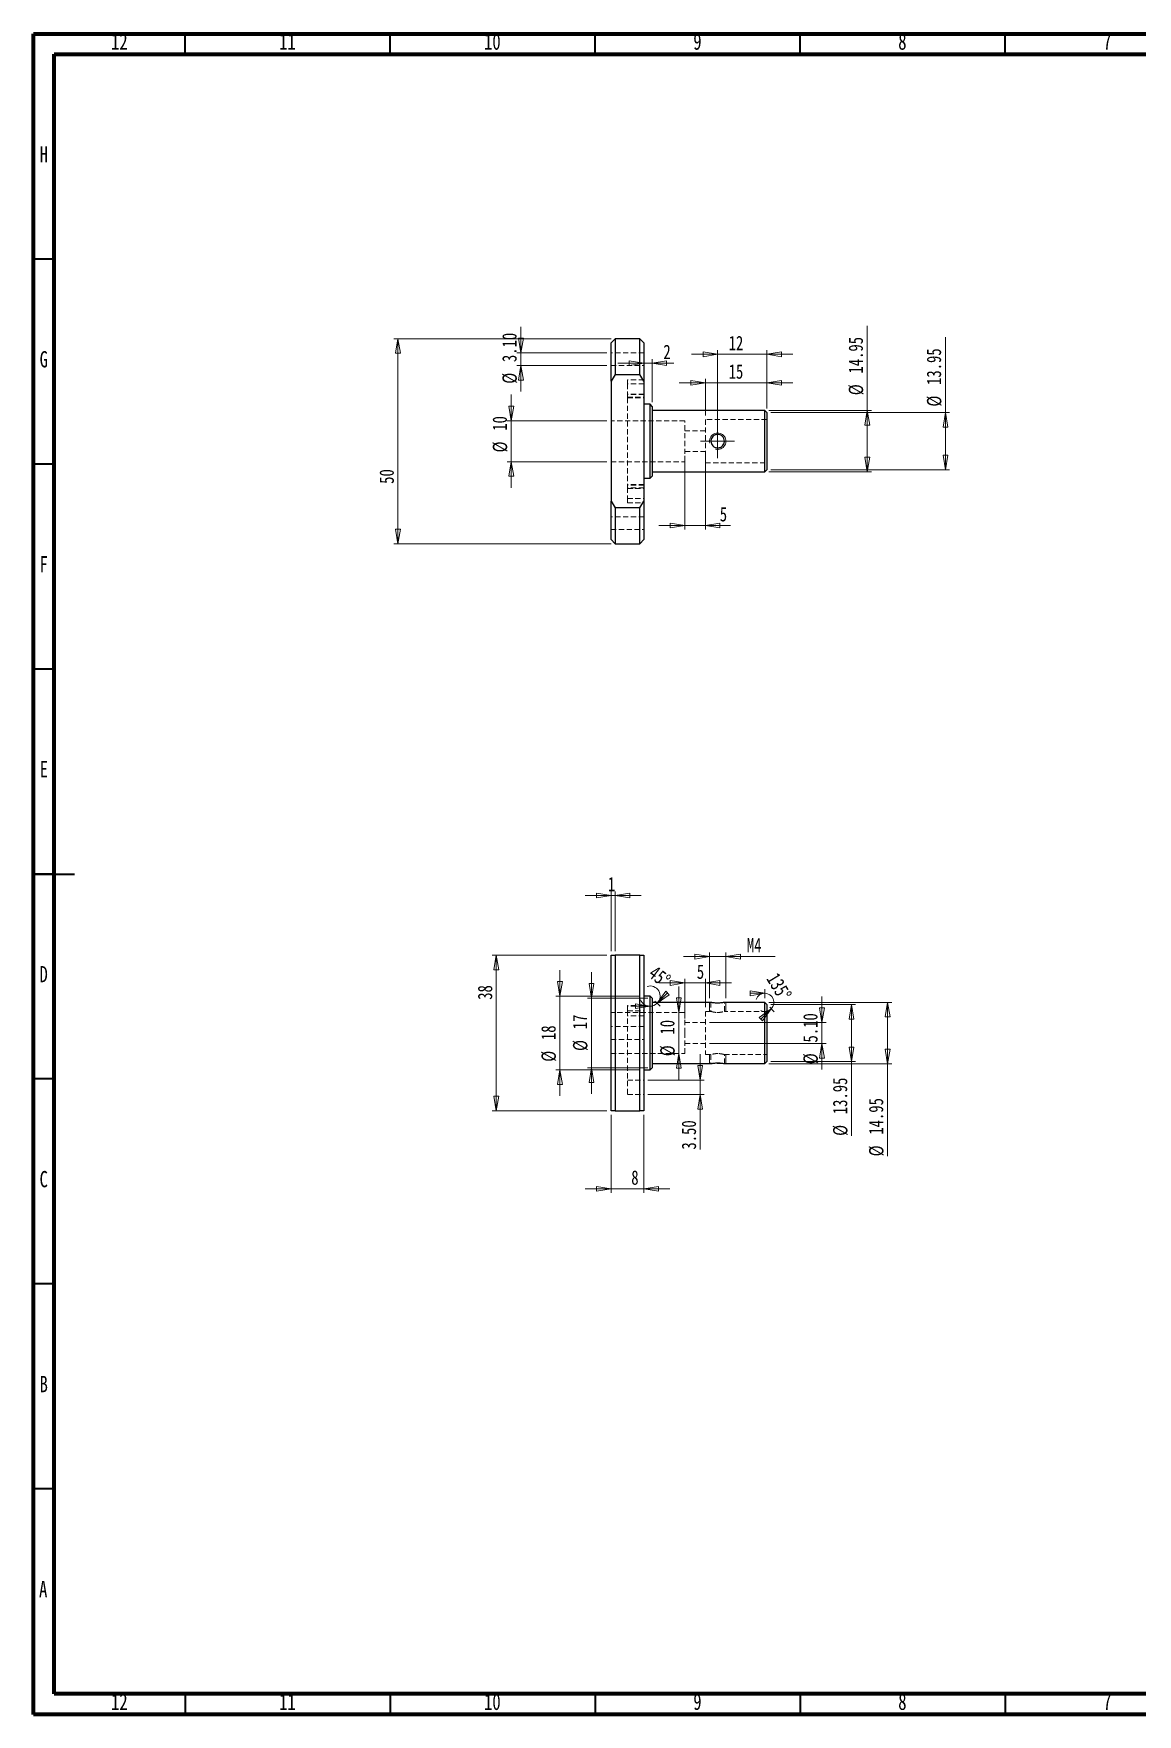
# Model space of a CAD drawing. Header units: millimetres. Extents: x 15 to 589, y 5 to 415.
# Drawn here: x 15 to 284.3, y 5 to 415 of the extents above; entities that cross this region are included whole.
import ezdxf

# ---------------------------------------------------------------- set-up
doc = ezdxf.new("R2010")
doc.units = ezdxf.units.MM
doc.linetypes.add('HIDDEN', pattern=[1.905, 1.27, -0.635])
doc.styles.add('SLDTEXTSTYLE2', font='TXT', dxfattribs={"width": 0.75})
doc.dimstyles.new('SLDDIMSTYLE0', dxfattribs={"dimtxt": 3.5, "dimasz": 3.556, "dimexe": 0, "dimexo": 0.0625, "dimgap": 0.875, "dimtad": 1, "dimrnd": 1e-09, "dimzin": 12, "dimdsep": 46, "dimtxsty": 'SLDTEXTSTYLE2', "dimblk1": 'CLOSED', "dimblk2": 'CLOSED', "dimsah": 1, "dimcen": 0.09, "dimadec": 0, "dimazin": 3, "dimtfac": 1, "dimtofl": 0, "dimtmove": 0, "dimatfit": 3, "dimldrblk": 'CLOSED', "dimfxl": 1, "dimfrac": 2, "dimtolj": 1, "dimtzin": 12, "dimarcsym": 0})
doc.dimstyles.new('SLDDIMSTYLE1', dxfattribs={"dimtxt": 3.5, "dimasz": 3.556, "dimexe": 0, "dimexo": 0.0625, "dimgap": 0.875, "dimtad": 1, "dimrnd": 1e-09, "dimzin": 12, "dimdsep": 46, "dimtxsty": 'SLDTEXTSTYLE2', "dimblk1": 'CLOSED', "dimblk2": 'CLOSED', "dimsah": 1, "dimcen": 0.09, "dimadec": 0, "dimazin": 3, "dimtfac": 1, "dimtmove": 0, "dimatfit": 0, "dimldrblk": 'CLOSED', "dimfxl": 1, "dimfrac": 2, "dimtolj": 1, "dimtzin": 12, "dimarcsym": 0})
doc.dimstyles.new('SLDDIMSTYLE2', dxfattribs={"dimtxt": 3.5, "dimasz": 3.556, "dimexe": 0, "dimexo": 0.0625, "dimgap": 0.875, "dimtad": 1, "dimrnd": 1e-09, "dimzin": 4, "dimdsep": 46, "dimtxsty": 'SLDTEXTSTYLE2', "dimblk1": 'CLOSED', "dimblk2": 'CLOSED', "dimsah": 1, "dimcen": 0.09, "dimadec": 0, "dimazin": 1, "dimtfac": 1, "dimtmove": 0, "dimatfit": 0, "dimldrblk": 'CLOSED', "dimfxl": 1, "dimfrac": 2, "dimtolj": 1, "dimtzin": 12, "dimarcsym": 0})
doc.dimstyles.new('SLDDIMSTYLE3', dxfattribs={"dimtxt": 3.5, "dimasz": 3.556, "dimexe": 0, "dimexo": 0.0625, "dimgap": 0.875, "dimtad": 1, "dimdec": 4, "dimzin": 12, "dimdsep": 46, "dimtxsty": 'SLDTEXTSTYLE2', "dimblk1": 'CLOSED', "dimblk2": 'CLOSED', "dimsah": 1, "dimcen": 0.09, "dimazin": 3, "dimtfac": 1, "dimtofl": 0, "dimtmove": 0, "dimatfit": 3, "dimldrblk": 'CLOSED', "dimfxl": 1, "dimfrac": 2, "dimtolj": 1, "dimtzin": 12, "dimarcsym": 0})

# ---------------------------------------------------------------- blocks, each defined once
blk = doc.blocks.new('_Closed')
at = {"color": 0, "linetype": 'ByBlock', "lineweight": -2}
for p, q in [((-1, 0.166667), (0, 0)), ((-1, 0.166667), (-1, -0.166667)), ((0, 0), (-1, -0.166667)), ((0, 0), (-1, 0))]:
    blk.add_line(p, q, dxfattribs=at)
blk = doc.blocks.new('_D')
at = {"color": 7, "linetype": 'Continuous', "lineweight": 18}
for p, q in [((194.39, 178.69), (224.35, 178.69)), ((223.35, 178.69), (223.35, 163.74)), ((194.39, 163.74), (224.35, 163.74)), ((223.35, 163.74), (223.35, 141.14))]:
    blk.add_line(p, q, dxfattribs=at)
at = {"color": 7, "linetype": 'Continuous', "lineweight": 18, "xscale": 3.556, "yscale": 3.556}
for p, rotation in [((223.35, 178.69), 90), ((223.35, 163.74), 270)]:
    blk.add_blockref('_Closed', p, dxfattribs=dict(at, rotation=rotation))
at = {"color": 7, "linetype": 'Continuous', "lineweight": 18, "char_height": 3.5, "attachment_point": 1, "rotation": 90, "style": 'SLDTEXTSTYLE2'}
for s, insert in [('14.95', (218.78, 146.42)), ('%%c', (218.83, 141.14))]:
    blk.add_mtext(s, dxfattribs=dict(at, insert=insert))
blk = doc.blocks.new('_D_1')
at = {"color": 7, "linetype": 'Continuous', "lineweight": 18}
for p, q in [((194.89, 178.19), (215.56, 178.19)), ((214.56, 164.24), (214.56, 178.19)), ((194.89, 164.24), (215.56, 164.24)), ((214.56, 164.24), (214.56, 146.14))]:
    blk.add_line(p, q, dxfattribs=at)
at = {"color": 7, "linetype": 'Continuous', "lineweight": 18, "xscale": 3.556, "yscale": 3.556}
for p, rotation in [((214.56, 178.19), 90), ((214.56, 164.24), 270)]:
    blk.add_blockref('_Closed', p, dxfattribs=dict(at, rotation=rotation))
at = {"color": 7, "linetype": 'Continuous', "lineweight": 18, "char_height": 3.5, "attachment_point": 1, "rotation": 90, "style": 'SLDTEXTSTYLE2'}
for s, insert in [('13.95', (210, 151.41)), ('%%c', (210.05, 146.14))]:
    blk.add_mtext(s, dxfattribs=dict(at, insert=insert))
blk = doc.blocks.new('_D_2')
at = {"color": 7, "linetype": 'Continuous', "lineweight": 18}
for p, q in [((154.89, 190.22), (126.89, 190.22)), ((127.89, 152.22), (127.89, 190.22)), ((154.89, 152.22), (126.89, 152.22))]:
    blk.add_line(p, q, dxfattribs=at)
at = {"color": 7, "linetype": 'Continuous', "lineweight": 18, "xscale": 3.556, "yscale": 3.556}
for p, rotation in [((127.89, 190.22), 90), ((127.89, 152.22), 270)]:
    blk.add_blockref('_Closed', p, dxfattribs=dict(at, rotation=rotation))
at = {"color": 7, "linetype": 'Continuous', "lineweight": 18, "insert": (123.38, 179.32), "char_height": 3.5, "attachment_point": 1, "rotation": 90, "style": 'SLDTEXTSTYLE2'}
blk.add_mtext('38', dxfattribs=at)
blk = doc.blocks.new('_D_3')
at = {"color": 7, "linetype": 'Continuous', "lineweight": 18}
for p, q in [((155.89, 191.22), (155.89, 205.77)), ((156.89, 191.22), (156.89, 205.77)), ((155.89, 204.77), (149.54, 204.77)), ((156.89, 204.77), (155.89, 204.77)), ((156.89, 204.77), (163.24, 204.77))]:
    blk.add_line(p, q, dxfattribs=at)
at = {"color": 7, "linetype": 'Continuous', "lineweight": 18, "xscale": 3.556, "yscale": 3.556}
blk.add_blockref('_Closed', (155.89, 204.77), dxfattribs=at)
at = {"color": 7, "linetype": 'Continuous', "lineweight": 18, "xscale": 3.556, "yscale": 3.556, "rotation": 180}
blk.add_blockref('_Closed', (156.89, 204.77), dxfattribs=at)
at = {"color": 7, "linetype": 'Continuous', "lineweight": 18, "insert": (155.11, 209.29), "char_height": 3.5, "attachment_point": 1, "style": 'SLDTEXTSTYLE2'}
blk.add_mtext('1', dxfattribs=at)
blk = doc.blocks.new('_D_4')
at = {"color": 7, "linetype": 'Continuous', "lineweight": 18}
for p, q in [((155.89, 151.22), (155.89, 132.2)), ((163.89, 151.22), (163.89, 132.2)), ((155.89, 133.2), (149.54, 133.2)), ((163.89, 133.2), (155.89, 133.2)), ((163.89, 133.2), (170.24, 133.2))]:
    blk.add_line(p, q, dxfattribs=at)
at = {"color": 7, "linetype": 'Continuous', "lineweight": 18, "xscale": 3.556, "yscale": 3.556}
blk.add_blockref('_Closed', (155.89, 133.2), dxfattribs=at)
at = {"color": 7, "linetype": 'Continuous', "lineweight": 18, "xscale": 3.556, "yscale": 3.556, "rotation": 180}
blk.add_blockref('_Closed', (163.89, 133.2), dxfattribs=at)
at = {"color": 7, "linetype": 'Continuous', "lineweight": 18, "insert": (160.82, 137.71), "char_height": 3.5, "attachment_point": 1, "style": 'SLDTEXTSTYLE2'}
blk.add_mtext('8', dxfattribs=at)
blk = doc.blocks.new('_D_5')
at = {"color": 7, "linetype": 'Continuous', "lineweight": 18}
for p, q in [((177.62, 159.72), (177.62, 166.07)), ((164.89, 159.72), (178.62, 159.72)), ((164.89, 156.22), (178.62, 156.22)), ((177.62, 156.22), (177.62, 159.72)), ((177.62, 156.22), (177.62, 142.78))]:
    blk.add_line(p, q, dxfattribs=at)
at = {"color": 7, "linetype": 'Continuous', "lineweight": 18, "xscale": 3.556, "yscale": 3.556}
for p, rotation in [((177.62, 159.72), 270), ((177.62, 156.22), 90)]:
    blk.add_blockref('_Closed', p, dxfattribs=dict(at, rotation=rotation))
at = {"color": 7, "linetype": 'Continuous', "lineweight": 18, "insert": (173.11, 142.78), "char_height": 3.5, "attachment_point": 1, "rotation": 90, "style": 'SLDTEXTSTYLE2'}
blk.add_mtext('3.50', dxfattribs=at)
blk = doc.blocks.new('_D_6')
at = {"color": 7, "linetype": 'Continuous', "lineweight": 18}
for p, q in [((143.42, 180.22), (143.42, 186.57)), ((162.89, 180.22), (142.42, 180.22)), ((143.42, 180.22), (143.42, 162.22)), ((162.89, 162.22), (142.42, 162.22)), ((143.42, 162.22), (143.42, 155.87))]:
    blk.add_line(p, q, dxfattribs=at)
at = {"color": 7, "linetype": 'Continuous', "lineweight": 18, "xscale": 3.556, "yscale": 3.556}
for p, rotation in [((143.42, 180.22), 270), ((143.42, 162.22), 90)]:
    blk.add_blockref('_Closed', p, dxfattribs=dict(at, rotation=rotation))
at = {"color": 7, "linetype": 'Continuous', "lineweight": 18, "char_height": 3.5, "attachment_point": 1, "rotation": 90, "style": 'SLDTEXTSTYLE2'}
for s, insert in [('18', (138.85, 169.5)), ('%%c', (138.91, 164.22))]:
    blk.add_mtext(s, dxfattribs=dict(at, insert=insert))
blk = doc.blocks.new('_D_7')
at = {"color": 7, "linetype": 'Continuous', "lineweight": 18}
blk.add_line((166.6, 179.01), (167.84, 177.77), dxfattribs=at)
for start, end in [(315, 107.3335), (201.2198, 270), (270, 315)]:
    blk.add_arc((165.39, 180.22), 2.47, start, end, dxfattribs=at)
at = {"color": 7, "linetype": 'Continuous', "lineweight": 18, "xscale": 3.556, "yscale": 3.556, "rotation": 225}
blk.add_blockref('_Closed', (167.14, 178.47), dxfattribs=at)
at = {"color": 7, "linetype": 'Continuous', "lineweight": 18, "xscale": 3.556, "yscale": 3.556}
blk.add_blockref('_Closed', (165.39, 177.75), dxfattribs=at)
at = {"color": 7, "linetype": 'Continuous', "lineweight": 18, "insert": (166.87, 187.89), "char_height": 3.5, "attachment_point": 1, "rotation": 322.3464, "style": 'SLDTEXTSTYLE2'}
blk.add_mtext('45°', dxfattribs=at)
blk = doc.blocks.new('_D_8')
at = {"color": 7, "linetype": 'Continuous', "lineweight": 18}
for p, q in [((151.11, 179.72), (151.11, 186.07)), ((164.89, 179.72), (150.11, 179.72)), ((151.11, 162.72), (151.11, 179.72)), ((164.89, 162.72), (150.11, 162.72)), ((151.11, 162.72), (151.11, 156.37))]:
    blk.add_line(p, q, dxfattribs=at)
at = {"color": 7, "linetype": 'Continuous', "lineweight": 18, "xscale": 3.556, "yscale": 3.556}
for p, rotation in [((151.11, 179.72), 270), ((151.11, 162.72), 90)]:
    blk.add_blockref('_Closed', p, dxfattribs=dict(at, rotation=rotation))
at = {"color": 7, "linetype": 'Continuous', "lineweight": 18, "char_height": 3.5, "attachment_point": 1, "rotation": 90, "style": 'SLDTEXTSTYLE2'}
for s, insert in [('17', (146.54, 172.13)), ('%%c', (146.6, 166.85))]:
    blk.add_mtext(s, dxfattribs=dict(at, insert=insert))
blk = doc.blocks.new('_D_9')
at = {"color": 7, "linetype": 'Continuous', "lineweight": 18}
for p, q in [((179.89, 189.86), (173.54, 189.86)), ((179.89, 179.69), (179.89, 190.86)), ((183.89, 189.86), (179.89, 189.86)), ((183.89, 179.69), (183.89, 190.86)), ((183.89, 189.86), (195.89, 189.86))]:
    blk.add_line(p, q, dxfattribs=at)
at = {"color": 7, "linetype": 'Continuous', "lineweight": 18, "xscale": 3.556, "yscale": 3.556}
blk.add_blockref('_Closed', (179.89, 189.86), dxfattribs=at)
at = {"color": 7, "linetype": 'Continuous', "lineweight": 18, "xscale": 3.556, "yscale": 3.556, "rotation": 180}
blk.add_blockref('_Closed', (183.89, 189.86), dxfattribs=at)
at = {"color": 7, "linetype": 'Continuous', "lineweight": 18, "insert": (189.02, 194.38), "char_height": 3.5, "attachment_point": 1, "style": 'SLDTEXTSTYLE2'}
blk.add_mtext('M4', dxfattribs=at)
blk = doc.blocks.new('_D_10')
at = {"color": 7, "linetype": 'Continuous', "lineweight": 18}
for p, q in [((172.42, 176.22), (172.42, 182.57)), ((172.42, 176.22), (172.42, 166.22)), ((172.42, 166.22), (172.42, 159.87))]:
    blk.add_line(p, q, dxfattribs=at)
at = {"color": 7, "linetype": 'Continuous', "lineweight": 18, "xscale": 3.556, "yscale": 3.556}
for p, rotation in [((172.42, 176.22), 270), ((172.42, 166.22), 90)]:
    blk.add_blockref('_Closed', p, dxfattribs=dict(at, rotation=rotation))
at = {"color": 7, "linetype": 'Continuous', "lineweight": 18, "char_height": 3.5, "attachment_point": 1, "rotation": 90, "style": 'SLDTEXTSTYLE2'}
for s, insert in [('10', (167.85, 170.84)), ('%%c', (167.9, 165.56))]:
    blk.add_mtext(s, dxfattribs=dict(at, insert=insert))
blk = doc.blocks.new('_D_11')
at = {"color": 7, "linetype": 'Continuous', "lineweight": 18}
for p, q in [((173.89, 183.42), (167.54, 183.42)), ((173.89, 174.77), (173.89, 184.42)), ((178.89, 183.42), (173.89, 183.42)), ((178.89, 177.49), (178.89, 184.42)), ((178.89, 183.42), (185.24, 183.42))]:
    blk.add_line(p, q, dxfattribs=at)
at = {"color": 7, "linetype": 'Continuous', "lineweight": 18, "xscale": 3.556, "yscale": 3.556}
blk.add_blockref('_Closed', (173.89, 183.42), dxfattribs=at)
at = {"color": 7, "linetype": 'Continuous', "lineweight": 18, "xscale": 3.556, "yscale": 3.556, "rotation": 180}
blk.add_blockref('_Closed', (178.89, 183.42), dxfattribs=at)
at = {"color": 7, "linetype": 'Continuous', "lineweight": 18, "insert": (176.81, 187.93), "char_height": 3.5, "attachment_point": 1, "style": 'SLDTEXTSTYLE2'}
blk.add_mtext('5', dxfattribs=at)
blk = doc.blocks.new('_D_12')
at = {"color": 7, "linetype": 'Continuous', "lineweight": 18}
for p, q in [((207.33, 173.77), (207.33, 180.12)), ((179.89, 173.77), (208.33, 173.77)), ((207.33, 173.77), (207.33, 168.67)), ((179.89, 168.67), (208.33, 168.67)), ((207.33, 168.67), (207.33, 162.32))]:
    blk.add_line(p, q, dxfattribs=at)
at = {"color": 7, "linetype": 'Continuous', "lineweight": 18, "xscale": 3.556, "yscale": 3.556}
for p, rotation in [((207.33, 173.77), 270), ((207.33, 168.67), 90)]:
    blk.add_blockref('_Closed', p, dxfattribs=dict(at, rotation=rotation))
at = {"color": 7, "linetype": 'Continuous', "lineweight": 18, "char_height": 3.5, "attachment_point": 1, "rotation": 90, "style": 'SLDTEXTSTYLE2'}
for s, insert in [('5.10', (202.76, 168.9)), ('%%c', (202.81, 163.62))]:
    blk.add_mtext(s, dxfattribs=dict(at, insert=insert))
blk = doc.blocks.new('_D_13')
at = {"color": 7, "linetype": 'Continuous', "lineweight": 18}
for p, q in [((193.39, 179.69), (193.39, 181.9)), ((194.6, 177.49), (195.66, 176.42))]:
    blk.add_line(p, q, dxfattribs=at)
for start, end in [(90, 160.8063), (315, 90), (244.1937, 315)]:
    blk.add_arc((193.39, 178.69), 2.21, start, end, dxfattribs=at)
at = {"color": 7, "linetype": 'Continuous', "lineweight": 18, "xscale": 3.556, "yscale": 3.556}
blk.add_blockref('_Closed', (193.39, 180.9), dxfattribs=at)
at = {"color": 7, "linetype": 'Continuous', "lineweight": 18, "xscale": 3.556, "yscale": 3.556, "rotation": 45}
blk.add_blockref('_Closed', (194.95, 177.13), dxfattribs=at)
at = {"color": 7, "linetype": 'Continuous', "lineweight": 18, "insert": (196.67, 186.28), "char_height": 3.5, "attachment_point": 1, "rotation": 301.0695, "style": 'SLDTEXTSTYLE2'}
blk.add_mtext('135°', dxfattribs=at)
blk = doc.blocks.new('_D_14')
at = {"color": 7, "linetype": 'Continuous', "lineweight": 18}
for p, q in [((155.89, 340.59), (102.89, 340.59)), ((103.89, 340.59), (103.89, 290.59)), ((155.89, 290.59), (102.89, 290.59))]:
    blk.add_line(p, q, dxfattribs=at)
at = {"color": 7, "linetype": 'Continuous', "lineweight": 18, "xscale": 3.556, "yscale": 3.556}
for p, rotation in [((103.89, 340.59), 90), ((103.89, 290.59), 270)]:
    blk.add_blockref('_Closed', p, dxfattribs=dict(at, rotation=rotation))
at = {"color": 7, "linetype": 'Continuous', "lineweight": 18, "insert": (99.38, 305.19), "char_height": 3.5, "attachment_point": 1, "rotation": 90, "style": 'SLDTEXTSTYLE2'}
blk.add_mtext('50', dxfattribs=at)
blk = doc.blocks.new('_D_15')
at = {"color": 7, "linetype": 'Continuous', "lineweight": 18}
for p, q in [((218.39, 323.06), (218.39, 343.73)), ((194.39, 323.06), (219.39, 323.06)), ((218.39, 323.06), (218.39, 308.12)), ((194.39, 308.12), (219.39, 308.12))]:
    blk.add_line(p, q, dxfattribs=at)
at = {"color": 7, "linetype": 'Continuous', "lineweight": 18, "xscale": 3.556, "yscale": 3.556}
for p, rotation in [((218.39, 323.06), 90), ((218.39, 308.12), 270)]:
    blk.add_blockref('_Closed', p, dxfattribs=dict(at, rotation=rotation))
at = {"color": 7, "linetype": 'Continuous', "lineweight": 18, "char_height": 3.5, "attachment_point": 1, "rotation": 90, "style": 'SLDTEXTSTYLE2'}
for s, insert in [('14.95', (213.83, 332.09)), ('%%c', (213.88, 326.82))]:
    blk.add_mtext(s, dxfattribs=dict(at, insert=insert))
blk = doc.blocks.new('_D_16')
at = {"color": 7, "linetype": 'Continuous', "lineweight": 18}
for p, q in [((237.47, 322.56), (237.47, 340.95)), ((194.89, 322.56), (238.47, 322.56)), ((237.47, 308.62), (237.47, 322.56)), ((194.89, 308.62), (238.47, 308.62))]:
    blk.add_line(p, q, dxfattribs=at)
at = {"color": 7, "linetype": 'Continuous', "lineweight": 18, "xscale": 3.556, "yscale": 3.556}
for p, rotation in [((237.47, 322.56), 90), ((237.47, 308.62), 270)]:
    blk.add_blockref('_Closed', p, dxfattribs=dict(at, rotation=rotation))
at = {"color": 7, "linetype": 'Continuous', "lineweight": 18, "char_height": 3.5, "attachment_point": 1, "rotation": 90, "style": 'SLDTEXTSTYLE2'}
for s, insert in [('13.95', (232.9, 329.31)), ('%%c', (232.96, 324.04))]:
    blk.add_mtext(s, dxfattribs=dict(at, insert=insert))
blk = doc.blocks.new('_D_17')
at = {"color": 7, "linetype": 'Continuous', "lineweight": 18}
for p, q in [((181.89, 336.78), (175.54, 336.78)), ((181.89, 316.59), (181.89, 337.78)), ((181.89, 336.78), (193.89, 336.78)), ((193.89, 323.56), (193.89, 337.78)), ((193.89, 336.78), (200.24, 336.78))]:
    blk.add_line(p, q, dxfattribs=at)
at = {"color": 7, "linetype": 'Continuous', "lineweight": 18, "xscale": 3.556, "yscale": 3.556}
blk.add_blockref('_Closed', (181.89, 336.78), dxfattribs=at)
at = {"color": 7, "linetype": 'Continuous', "lineweight": 18, "xscale": 3.556, "yscale": 3.556, "rotation": 180}
blk.add_blockref('_Closed', (193.89, 336.78), dxfattribs=at)
at = {"color": 7, "linetype": 'Continuous', "lineweight": 18, "insert": (184.57, 341.29), "char_height": 3.5, "attachment_point": 1, "style": 'SLDTEXTSTYLE2'}
blk.add_mtext('12', dxfattribs=at)
blk = doc.blocks.new('_D_18')
at = {"color": 7, "linetype": 'Continuous', "lineweight": 18}
for p, q in [((178.89, 329.82), (172.54, 329.82)), ((178.89, 321.87), (178.89, 330.82)), ((178.89, 329.82), (193.89, 329.82)), ((193.89, 323.56), (193.89, 330.82)), ((193.89, 329.82), (200.24, 329.82))]:
    blk.add_line(p, q, dxfattribs=at)
at = {"color": 7, "linetype": 'Continuous', "lineweight": 18, "xscale": 3.556, "yscale": 3.556}
blk.add_blockref('_Closed', (178.89, 329.82), dxfattribs=at)
at = {"color": 7, "linetype": 'Continuous', "lineweight": 18, "xscale": 3.556, "yscale": 3.556, "rotation": 180}
blk.add_blockref('_Closed', (193.89, 329.82), dxfattribs=at)
at = {"color": 7, "linetype": 'Continuous', "lineweight": 18, "insert": (184.57, 334.33), "char_height": 3.5, "attachment_point": 1, "style": 'SLDTEXTSTYLE2'}
blk.add_mtext('15', dxfattribs=at)
blk = doc.blocks.new('_D_19')
at = {"color": 7, "linetype": 'Continuous', "lineweight": 18}
for p, q in [((173.89, 312.04), (173.89, 294.01)), ((178.89, 312.04), (178.89, 294.01)), ((173.89, 295.01), (167.54, 295.01)), ((173.89, 295.01), (178.89, 295.01)), ((178.89, 295.01), (185, 295.01))]:
    blk.add_line(p, q, dxfattribs=at)
at = {"color": 7, "linetype": 'Continuous', "lineweight": 18, "xscale": 3.556, "yscale": 3.556}
blk.add_blockref('_Closed', (173.89, 295.01), dxfattribs=at)
at = {"color": 7, "linetype": 'Continuous', "lineweight": 18, "xscale": 3.556, "yscale": 3.556, "rotation": 180}
blk.add_blockref('_Closed', (178.89, 295.01), dxfattribs=at)
at = {"color": 7, "linetype": 'Continuous', "lineweight": 18, "insert": (182.41, 299.52), "char_height": 3.5, "attachment_point": 1, "style": 'SLDTEXTSTYLE2'}
blk.add_mtext('5', dxfattribs=at)
blk = doc.blocks.new('_D_20')
at = {"color": 7, "linetype": 'Continuous', "lineweight": 18}
for p, q in [((131.54, 320.59), (131.54, 326.94)), ((154.89, 320.59), (130.54, 320.59)), ((131.54, 320.59), (131.54, 310.59)), ((154.89, 310.59), (130.54, 310.59)), ((131.54, 310.59), (131.54, 304.24))]:
    blk.add_line(p, q, dxfattribs=at)
at = {"color": 7, "linetype": 'Continuous', "lineweight": 18, "xscale": 3.556, "yscale": 3.556}
for p, rotation in [((131.54, 320.59), 270), ((131.54, 310.59), 90)]:
    blk.add_blockref('_Closed', p, dxfattribs=dict(at, rotation=rotation))
at = {"color": 7, "linetype": 'Continuous', "lineweight": 18, "char_height": 3.5, "attachment_point": 1, "rotation": 90, "style": 'SLDTEXTSTYLE2'}
for s, insert in [('10', (126.97, 318.14)), ('%%c', (127.03, 312.86))]:
    blk.add_mtext(s, dxfattribs=dict(at, insert=insert))
blk = doc.blocks.new('_D_21')
at = {"color": 7, "linetype": 'Continuous', "lineweight": 18}
for p, q in [((133.89, 337.14), (133.89, 343.49)), ((154.89, 337.14), (132.89, 337.14)), ((133.89, 337.14), (133.89, 334.04)), ((154.89, 334.04), (132.89, 334.04)), ((133.89, 334.04), (133.89, 327.69))]:
    blk.add_line(p, q, dxfattribs=at)
at = {"color": 7, "linetype": 'Continuous', "lineweight": 18, "xscale": 3.556, "yscale": 3.556}
for p, rotation in [((133.89, 337.14), 270), ((133.89, 334.04), 90)]:
    blk.add_blockref('_Closed', p, dxfattribs=dict(at, rotation=rotation))
at = {"color": 7, "linetype": 'Continuous', "lineweight": 18, "char_height": 3.5, "attachment_point": 1, "rotation": 90, "style": 'SLDTEXTSTYLE2'}
for s, insert in [('3.10', (129.33, 334.89)), ('%%c', (129.38, 329.62))]:
    blk.add_mtext(s, dxfattribs=dict(at, insert=insert))
blk = doc.blocks.new('_D_22')
at = {"color": 7, "linetype": 'Continuous', "lineweight": 18}
for p, q in [((163.89, 334.62), (157.54, 334.62)), ((163.89, 331.59), (163.89, 335.62)), ((165.89, 334.62), (163.89, 334.62)), ((165.89, 325.09), (165.89, 335.62)), ((165.89, 334.62), (171.24, 334.62))]:
    blk.add_line(p, q, dxfattribs=at)
at = {"color": 7, "linetype": 'Continuous', "lineweight": 18, "xscale": 3.556, "yscale": 3.556}
blk.add_blockref('_Closed', (163.89, 334.62), dxfattribs=at)
at = {"color": 7, "linetype": 'Continuous', "lineweight": 18, "xscale": 3.556, "yscale": 3.556, "rotation": 180}
blk.add_blockref('_Closed', (165.89, 334.62), dxfattribs=at)
at = {"color": 7, "linetype": 'Continuous', "lineweight": 18, "insert": (168.65, 339.13), "char_height": 3.5, "attachment_point": 1, "style": 'SLDTEXTSTYLE2'}
blk.add_mtext('2', dxfattribs=at)
blk = doc.blocks.new('SW_CENTERMARKSYMBOL_0')
at = {"color": 0, "linetype": 'Continuous', "lineweight": 0}
for p, q in [((0, 2.5), (0, 4.15)), ((-2.5, 0), (-4.15, 0)), ((0, 0), (-2.5, 0)), ((0, 0), (0, 2.5)), ((0, 0), (0, -2.5)), ((0, 0), (2.5, 0)), ((2.5, 0), (4.15, 0)), ((0, -2.5), (0, -4.15))]:
    blk.add_line(p, q, dxfattribs=at)

msp = doc.modelspace()

# ---------------------------------------------------------------- linework, layer by layer
at = {"color": 7, "linetype": 'Continuous', "lineweight": 70}
for p, q in [((15, 5), (15, 415)), ((15, 415), (589, 415)), ((20, 10), (20, 410)), ((20, 410), (584, 410)), ((584, 10), (20, 10)), ((589, 5), (15, 5))]:
    msp.add_line(p, q, dxfattribs=at)
at = {"color": 7, "linetype": 'Continuous', "lineweight": 35}
for p, q in [((52, 410), (52, 415)), ((102, 410), (102, 415)), ((152, 410), (152, 415)), ((202, 410), (202, 415)), ((252, 410), (252, 415)), ((20, 360), (15, 360)), ((20, 310), (15, 310)), ((20, 260), (15, 260)), ((14.999, 210), (25.001, 210)), ((20, 210), (15, 210)), ((20, 160), (15, 160)), ((20, 110), (15, 110)), ((20, 60), (15, 60)), ((52, 10), (52, 5)), ((102, 10), (102, 5)), ((152, 10), (152, 5)), ((202, 10), (202, 5)), ((252, 10), (252, 5))]:
    msp.add_line(p, q, dxfattribs=at)
at = {"color": 7, "linetype": 'Continuous', "lineweight": 25}
for p, q in [((156.89188, 340.59), (155.89188, 339.59)), ((162.89188, 340.59), (156.89188, 340.59)), ((156.89188, 340.59), (156.89188, 331.83808)), ((163.89188, 339.59), (162.89188, 340.59)), ((162.89188, 331.83808), (162.89188, 340.59)), ((155.89188, 330.25288), (155.89188, 339.59)), ((163.89188, 339.59), (163.89188, 330.25288)), ((155.89188, 330.25288), (155.89188, 300.92712)), ((156.89188, 331.83808), (162.89188, 331.83808)), ((163.89188, 330.25288), (163.89188, 300.92712)), ((165.39188, 324.59), (163.89188, 324.59)), ((165.89188, 324.09), (165.39188, 324.59)), ((165.39188, 306.59), (165.39188, 324.59)), ((165.89188, 324.09), (165.89188, 307.09)), ((193.39188, 323.065), (165.89188, 323.065)), ((193.89188, 322.565), (193.39188, 323.065)), ((193.39188, 308.115), (193.39188, 323.065)), ((193.89188, 322.565), (193.89188, 308.615)), ((165.89188, 308.115), (193.39188, 308.115)), ((193.39188, 308.115), (193.89188, 308.615)), ((163.89188, 306.59), (165.39188, 306.59)), ((165.39188, 306.59), (165.89188, 307.09)), ((155.89188, 291.59), (155.89188, 300.92712)), ((162.89188, 299.34192), (156.89188, 299.34192)), ((156.89188, 299.34192), (156.89188, 290.59)), ((162.89188, 290.59), (162.89188, 299.34192)), ((163.89188, 300.92712), (163.89188, 291.59)), ((155.89188, 291.59), (156.89188, 290.59)), ((162.89188, 290.59), (163.89188, 291.59)), ((156.89188, 290.59), (162.89188, 290.59)), ((155.89188, 152.21816), (155.89188, 190.21816)), ((156.89188, 190.21816), (156.89188, 152.21816)), ((162.89188, 190.21816), (156.89188, 190.21816)), ((162.89188, 152.21816), (162.89188, 190.21816)), ((163.89188, 190.21816), (163.89188, 152.21816)), ((165.39188, 180.21816), (163.89188, 180.21816)), ((165.89188, 179.71816), (165.39188, 180.21816)), ((165.39188, 171.21816), (165.39188, 180.21816)), ((165.89188, 179.71816), (165.89188, 171.21816)), ((180.26178, 178.69316), (165.89188, 178.69316)), ((193.39188, 178.69316), (183.535, 178.69316)), ((193.89188, 178.19316), (193.39188, 178.69316)), ((193.39188, 171.21816), (193.39188, 178.69316)), ((193.89188, 178.19316), (193.89188, 171.21816)), ((165.39188, 162.21816), (165.39188, 171.21816)), ((165.89188, 171.21816), (165.89188, 162.71816)), ((193.39188, 163.74316), (193.39188, 171.21816)), ((193.89188, 171.21816), (193.89188, 164.24316)), ((193.39188, 163.74316), (193.89188, 164.24316)), ((163.89188, 162.21816), (165.39188, 162.21816)), ((165.39188, 162.21816), (165.89188, 162.71816)), ((165.89188, 163.74316), (180.24876, 163.74316)), ((183.52197, 163.74316), (193.39188, 163.74316)), ((156.89188, 152.21816), (162.89188, 152.21816))]:
    msp.add_line(p, q, dxfattribs=at)
at = {"color": 7, "linetype": 'HIDDEN', "lineweight": 18}
for p, q in [((163.89188, 337.14), (155.89188, 337.14)), ((155.89188, 334.04), (163.89188, 334.04)), ((159.89188, 330.59), (159.89188, 329.57957)), ((163.89188, 330.59), (159.89188, 330.59)), ((159.89188, 329.57957), (159.89188, 326.94134)), ((163.89188, 329.57957), (159.89188, 329.57957)), ((163.89188, 327.09), (159.89188, 327.09)), ((163.89188, 326.94134), (159.89188, 326.94134)), ((159.89188, 326.94134), (159.89188, 326.15233)), ((159.89188, 326.29124), (163.89188, 326.29124)), ((159.89188, 326.15233), (159.89188, 305.02767)), ((159.89188, 326.15233), (163.89188, 326.15233)), ((173.89188, 320.59), (155.89188, 320.59)), ((173.89188, 310.59), (173.89188, 320.59)), ((178.89188, 320.865), (178.89188, 310.315)), ((193.89188, 320.865), (178.89188, 320.865)), ((178.89188, 318.14), (173.89188, 318.14)), ((173.89188, 313.04), (178.89188, 313.04)), ((155.89188, 310.59), (173.89188, 310.59)), ((178.89188, 310.315), (193.89188, 310.315)), ((159.89188, 305.02767), (159.89188, 304.23866)), ((163.89188, 305.02767), (159.89188, 305.02767)), ((163.89188, 304.88876), (159.89188, 304.88876)), ((159.89188, 304.23866), (159.89188, 301.60043)), ((163.89188, 304.23866), (159.89188, 304.23866)), ((159.89188, 304.09), (163.89188, 304.09)), ((159.89188, 301.60043), (163.89188, 301.60043)), ((159.89188, 301.60043), (159.89188, 300.59)), ((159.89188, 300.59), (163.89188, 300.59)), ((163.89188, 297.14), (155.89188, 297.14)), ((155.89188, 294.04), (163.89188, 294.04)), ((159.89188, 177.90873), (159.89188, 176.63035)), ((163.89188, 177.90873), (159.89188, 177.90873)), ((163.89188, 177.75332), (159.89188, 177.75332)), ((159.89188, 176.63035), (163.89188, 176.63035)), ((159.89188, 176.63035), (159.89188, 156.21816)), ((178.89188, 176.49316), (178.89188, 165.94316)), ((180.25594, 176.49316), (178.89188, 176.49316)), ((180.24188, 178.69316), (180.24188, 176.48885)), ((181.78449, 178.51274), (182.1249, 178.51562)), ((193.89188, 176.49316), (183.52336, 176.49316)), ((183.54188, 176.48745), (183.54188, 178.69316)), ((173.89188, 176.21816), (155.89188, 176.21816)), ((163.89188, 172.76816), (155.89188, 172.76816)), ((163.89188, 175.42926), (159.89188, 175.42926)), ((173.89188, 171.21816), (173.89188, 176.21816)), ((178.89188, 173.76816), (173.89188, 173.76816)), ((182.01971, 176.23521), (181.73538, 176.23644)), ((155.89188, 169.66816), (163.89188, 169.66816)), ((173.89188, 166.21816), (173.89188, 171.21816)), ((173.89188, 168.66816), (178.89188, 168.66816)), ((155.89188, 166.21816), (173.89188, 166.21816)), ((178.89188, 165.94316), (180.26039, 165.94316)), ((180.24188, 165.94886), (180.24188, 163.74316)), ((181.76405, 166.20111), (182.04838, 166.19988)), ((183.52782, 165.94316), (193.89188, 165.94316)), ((183.54188, 163.74316), (183.54188, 165.94747)), ((179.89188, 163.74316), (183.89188, 163.74316)), ((181.99927, 163.92358), (181.65886, 163.9207)), ((159.89188, 159.71816), (163.89188, 159.71816)), ((159.89188, 156.21816), (163.89188, 156.21816))]:
    msp.add_line(p, q, dxfattribs=at)
at = {"color": 7, "linetype": 'Continuous', "lineweight": 18}
for p, q in [((179.89188, 178.69316), (179.89188, 176.49316)), ((183.89188, 178.69316), (183.89188, 176.49316)), ((179.89188, 165.94316), (179.89188, 163.74316)), ((183.89188, 165.94316), (183.89188, 163.74316))]:
    msp.add_line(p, q, dxfattribs=at)
msp.add_arc((181.89188, 315.59), 2, 255, 195, dxfattribs=at)
at = {"color": 7, "linetype": 'Continuous', "lineweight": 25}
for points in [[(156.89188, 331.83808), (156.55165, 331.31458), (156.21789, 330.78649), (155.89188, 330.25288)], [(163.89188, 330.25288), (163.56555, 330.78701), (163.23174, 331.31515), (162.89188, 331.83808)], [(155.89188, 300.92712), (156.21821, 300.39299), (156.55202, 299.86485), (156.89188, 299.34192)], [(162.89188, 299.34192), (163.23211, 299.86542), (163.56587, 300.39351), (163.89188, 300.92712)], [(155.89188, 190.21816), (156.21821, 190.21816), (156.55202, 190.21816), (156.89188, 190.21816)], [(162.89188, 190.21816), (163.23211, 190.21816), (163.56587, 190.21816), (163.89188, 190.21816)], [(156.89188, 152.21816), (156.55165, 152.21816), (156.21789, 152.21816), (155.89188, 152.21816)], [(163.89188, 152.21816), (163.56555, 152.21816), (163.23174, 152.21816), (162.89188, 152.21816)]]:
    msp.add_open_spline(points, degree=3, dxfattribs=at)
for points, knots in [([(181.89188, 313.94), (181.78251, 313.94), (181.67504, 313.95077), (181.46371, 313.99288), (181.35874, 314.02477), (181.1591, 314.1077), (181.06447, 314.15839), (180.88537, 314.27811), (180.80085, 314.34756), (180.57335, 314.57512), (180.45052, 314.75866), (180.2857, 315.15545), (180.24201, 315.37304), (180.24181, 315.69698), (180.25261, 315.8067), (180.29485, 316.01858), (180.32611, 316.1216), (180.45056, 316.4219), (180.57187, 316.6034), (180.80158, 316.83317), (180.88451, 316.90119), (181.06287, 317.02065), (181.15948, 317.07247), (181.35877, 317.15523), (181.46161, 317.18658), (181.6738, 317.2291), (181.78333, 317.23995), (182.10692, 317.24009), (182.32469, 317.19669), (182.62275, 317.0732), (182.71919, 317.02168), (182.89861, 316.90173), (182.98147, 316.83373), (183.13372, 316.68175), (183.20323, 316.59717), (183.32269, 316.41874), (183.37353, 316.32415), (183.49862, 316.02357), (183.54174, 315.80885), (183.54195, 315.48213), (183.53134, 315.37479), (183.48935, 315.16312), (183.45742, 315.05783), (183.33355, 314.75897), (183.21086, 314.57573), (182.90793, 314.27239), (182.72454, 314.14938), (182.42684, 314.02543), (182.32197, 313.99335), (182.10913, 313.95077), (182.00125, 313.94), (181.89188, 313.94)], [0, 0, 0, 0, 0.03125, 0.03125, 0.0625, 0.0625, 0.09375, 0.09375, 0.125, 0.125, 0.1875, 0.1875, 0.25, 0.25, 0.28125, 0.28125, 0.3125, 0.3125, 0.375, 0.375, 0.40625, 0.40625, 0.4375, 0.4375, 0.46875, 0.46875, 0.5, 0.5, 0.5625, 0.5625, 0.59375, 0.59375, 0.625, 0.625, 0.65625, 0.65625, 0.6875, 0.6875, 0.75, 0.75, 0.78125, 0.78125, 0.8125, 0.8125, 0.875, 0.875, 0.9375, 0.9375, 0.96875, 0.96875, 1, 1, 1, 1]), ([(181.89188, 178.50878), (181.70897, 178.5129), (181.34326, 178.52114), (180.85315, 178.57876), (180.48105, 178.64182), (180.26425, 178.68817), (180.26249, 178.68862), (180.26178, 178.68881)], [0, 0, 0, 0, 0.211257482, 0.4223892621, 0.636781804, 0.8534255612, 1, 1, 1, 1]), ([(183.45748, 178.67512), (183.49445, 178.68305), (183.57827, 178.70104), (183.49168, 178.68185), (183.24531, 178.63097), (182.8433, 178.56621), (182.36817, 178.51728), (182.03635, 178.51136), (181.89188, 178.50878)], [0, 0, 0, 0, 0.140247099, 0.318005086, 0.495206066, 0.67584859, 0.858868907, 1, 1, 1, 1]), ([(180.24876, 163.74465), (180.26082, 163.74739), (180.28602, 163.7531), (180.5421, 163.80613), (180.93945, 163.86989), (181.41577, 163.91908), (181.74747, 163.92497), (181.89188, 163.92754)], [0, 0, 0, 0, 0.192829936, 0.402555056, 0.616352551, 0.832965428, 1, 1, 1, 1]), ([(181.89188, 163.92754), (182.07479, 163.92342), (182.4405, 163.91518), (182.93061, 163.85756), (183.3027, 163.7945), (183.51951, 163.74815), (183.52126, 163.7477), (183.52197, 163.74751)], [0, 0, 0, 0, 0.211257615, 0.422388898, 0.636781575, 0.853425469, 1, 1, 1, 1])]:
    msp.add_open_spline(points, degree=3, knots=knots, dxfattribs=at)
at = {"color": 7, "linetype": 'HIDDEN', "lineweight": 18}
for points, knots in [([(180.25594, 176.48882), (180.26134, 176.48706), (180.2734, 176.48312), (180.49687, 176.41637), (180.80333, 176.34168), (181.11474, 176.28662), (181.44737, 176.24187), (181.718, 176.23371), (181.89188, 176.22846)], [0, 0, 0, 0, 0.165443556, 0.369797202, 0.581138617, 0.689057515, 0.800216224, 1, 1, 1, 1]), ([(181.89188, 176.22846), (182.07232, 176.23434), (182.43298, 176.2461), (182.91585, 176.32684), (183.23133, 176.40287), (183.40806, 176.45245), (183.5202, 176.48625), (183.52221, 176.487), (183.52336, 176.48743)], [0, 0, 0, 0, 0.207426738, 0.414600486, 0.628260094, 0.736216784, 0.847495801, 1, 1, 1, 1]), ([(183.19312, 178.62469), (183.2924, 178.64309), (183.41833, 178.66642), (183.45065, 178.6736), (183.45748, 178.67512)], [0, 0, 0, 0, 0.788454252, 1, 1, 1, 1]), ([(181.89188, 166.20786), (181.71144, 166.20198), (181.35078, 166.19022), (180.86791, 166.10948), (180.55243, 166.03345), (180.3757, 165.98387), (180.26356, 165.95007), (180.26155, 165.94932), (180.26039, 165.94889)], [0, 0, 0, 0, 0.207426708, 0.414601054, 0.628260147, 0.736216821, 0.847495823, 1, 1, 1, 1]), ([(183.52782, 165.9475), (183.52242, 165.94926), (183.51036, 165.9532), (183.28689, 166.01995), (182.98043, 166.09464), (182.66902, 166.14969), (182.33639, 166.19445), (182.06576, 166.20261), (181.89188, 166.20786)], [0, 0, 0, 0, 0.165443574, 0.369797244, 0.581138682, 0.689058188, 0.800216909, 1, 1, 1, 1])]:
    msp.add_open_spline(points, degree=3, knots=knots, dxfattribs=at)

# ---------------------------------------------------------------- block references
at = {"color": 7, "linetype": 'Continuous', "lineweight": 0}
msp.add_blockref('SW_CENTERMARKSYMBOL_0', (181.89188, 315.59), dxfattribs=at)

# ---------------------------------------------------------------- texts
at = {"color": 7, "linetype": 'Continuous', "lineweight": 0, "char_height": 3.96875, "attachment_point": 2, "style": 'SLDTEXTSTYLE2'}
for s, insert in [('12', (35.92007, 415.06015)), ('11', (76.92007, 415.06015)), ('10', (126.92007, 415.06015)), ('9', (176.96004, 415.06015)), ('8', (226.96004, 415.06015)), ('7', (276.96004, 415.06015)), ('H', (17.49035, 387.56015)), ('G', (17.48668, 337.56015)), ('F', (17.45774, 287.56015)), ('E', (17.50781, 237.56015)), ('D', (17.45269, 187.56015)), ('C', (17.45866, 137.56015)), ('B', (17.4706, 87.56015)), ('A', (17.33969, 37.56015)), ('12', (35.92007, 10.06015)), ('11', (76.92007, 10.06015)), ('10', (126.92007, 10.06015)), ('9', (176.96004, 10.06015)), ('8', (226.96004, 10.06015)), ('7', (276.96004, 10.06015))]:
    msp.add_mtext(s, dxfattribs=dict(at, insert=insert))

# ---------------------------------------------------------------- dimensions: what is measured, and where the dimension line sits
at = {"color": 7, "linetype": 'Continuous', "lineweight": 18}
for base, p1, p2, dimstyle, picture, middle in [((103.89188, 290.59), (156.89188, 340.59), (156.89188, 290.59), 'SLDDIMSTYLE0', '_D_14', (103.89188, 307.77505)), ((127.89188, 190.21816), (155.89188, 152.21816), (155.89188, 190.21816), 'SLDDIMSTYLE0', '_D_2', (127.89188, 181.90239)), ((177.62194, 159.71816), (163.89188, 156.21816), (163.89188, 159.71816), 'SLDDIMSTYLE2', '_D_5', (177.62194, 147.30418))]:
    dim = msp.add_linear_dim(base=base, p1=p1, p2=p2, angle=90, dimstyle=dimstyle, dxfattribs=at)
    dim.commit()
    dim.dimension.update_dxf_attribs({"geometry": picture, "text_midpoint": middle, "dimtype": 160})
for base, p1, p2, dimstyle, picture, middle in [((133.89188, 334.04), (155.89188, 337.14), (155.89188, 334.04), 'SLDDIMSTYLE2', '_D_21', (133.89188, 336.78043)), ((218.39257, 308.115), (193.39188, 323.065), (193.39188, 308.115), 'SLDDIMSTYLE0', '_D_15', (218.39257, 335.2735)), ((237.46896, 322.565), (193.89188, 308.615), (193.89188, 322.565), 'SLDDIMSTYLE0', '_D_16', (237.46896, 332.49352)), ((131.53766, 310.59), (155.89188, 320.59), (155.89188, 310.59), 'SLDDIMSTYLE1', '_D_20', (131.53766, 318.08589)), ((143.41705, 162.21816), (163.89188, 180.21816), (163.89188, 162.21816), 'SLDDIMSTYLE1', '_D_6', (143.41705, 169.44369)), ((151.10993, 179.71816), (165.89188, 162.71816), (165.89188, 179.71816), 'SLDDIMSTYLE1', '_D_8', (151.10993, 172.07916)), ((172.41603, 166.21816), (173.89188, 176.21816), (173.89188, 166.21816), 'SLDDIMSTYLE1', '_D_10', (172.41603, 170.7898)), ((207.32645, 168.66816), (178.89188, 173.76816), (178.89188, 168.66816), 'SLDDIMSTYLE2', '_D_12', (207.32645, 170.7898)), ((223.34635, 163.74316), (193.39188, 178.69316), (193.39188, 163.74316), 'SLDDIMSTYLE0', '_D', (223.34635, 149.59771)), ((214.56122, 178.19316), (193.89188, 164.24316), (193.89188, 178.19316), 'SLDDIMSTYLE0', '_D_1', (214.56122, 154.59355))]:
    dim = msp.add_linear_dim(base=base, p1=p1, p2=p2, angle=90, text='%%c<>', dimstyle=dimstyle, dxfattribs=at)
    dim.commit()
    dim.dimension.update_dxf_attribs({"geometry": picture, "text_midpoint": middle, "dimtype": 160})
for base, p1, p2, picture, middle in [((193.89188, 336.78043), (181.89188, 315.59), (193.89188, 322.565), '_D_17', (187.15894, 336.78043)), ((163.89188, 334.62144), (165.89188, 324.09), (163.89188, 330.59), '_D_22', (169.94284, 334.62144)), ((193.89188, 329.81668), (178.89188, 320.865), (193.89188, 322.565), '_D_18', (187.15894, 329.81668)), ((178.89188, 295.01172), (173.89188, 313.04), (178.89188, 313.04), '_D_19', (183.70675, 295.01172)), ((155.89188, 204.77484), (156.89188, 190.21816), (155.89188, 190.21816), '_D_3', (156.39929, 204.77484)), ((173.89188, 183.42319), (178.89188, 176.49316), (173.89188, 173.76816), '_D_11', (178.10294, 183.42319)), ((155.89188, 133.20317), (163.89188, 152.21816), (155.89188, 152.21816), '_D_4', (162.11675, 133.20317))]:
    dim = msp.add_linear_dim(base=base, p1=p1, p2=p2, dimstyle='SLDDIMSTYLE1', dxfattribs=at)
    dim.commit()
    dim.dimension.update_dxf_attribs({"geometry": picture, "text_midpoint": middle, "dimtype": 160})
dim = msp.add_linear_dim(base=(179.89188, 189.86453), p1=(183.89188, 178.69316), p2=(179.89188, 178.69316), text='M4', dimstyle='SLDDIMSTYLE1', dxfattribs=at)
dim.commit()
dim.dimension.update_dxf_attribs({"geometry": '_D_9', "text_midpoint": (192.45354, 189.86453), "dimtype": 160})
for base, line1, line2, picture, middle in [((166.33539, 177.94031), ((165.39188, 180.21816), (165.39188, 162.21816)), ((165.89188, 179.71816), (165.39188, 180.21816)), '_D_7', (166.89803, 182.17016)), ((195.43414, 179.53909), ((193.89188, 178.19316), (193.39188, 178.69316)), ((193.39188, 163.74316), (193.39188, 178.69316)), '_D_13', (195.28529, 179.83396))]:
    dim = msp.add_angular_dim_2l(base=base, line1=line1, line2=line2, dimstyle='SLDDIMSTYLE3', dxfattribs=at)
    dim.commit()
    dim.dimension.update_dxf_attribs({"geometry": picture, "text_midpoint": middle, "dimtype": 162})

doc.saveas('drawing.dxf')
